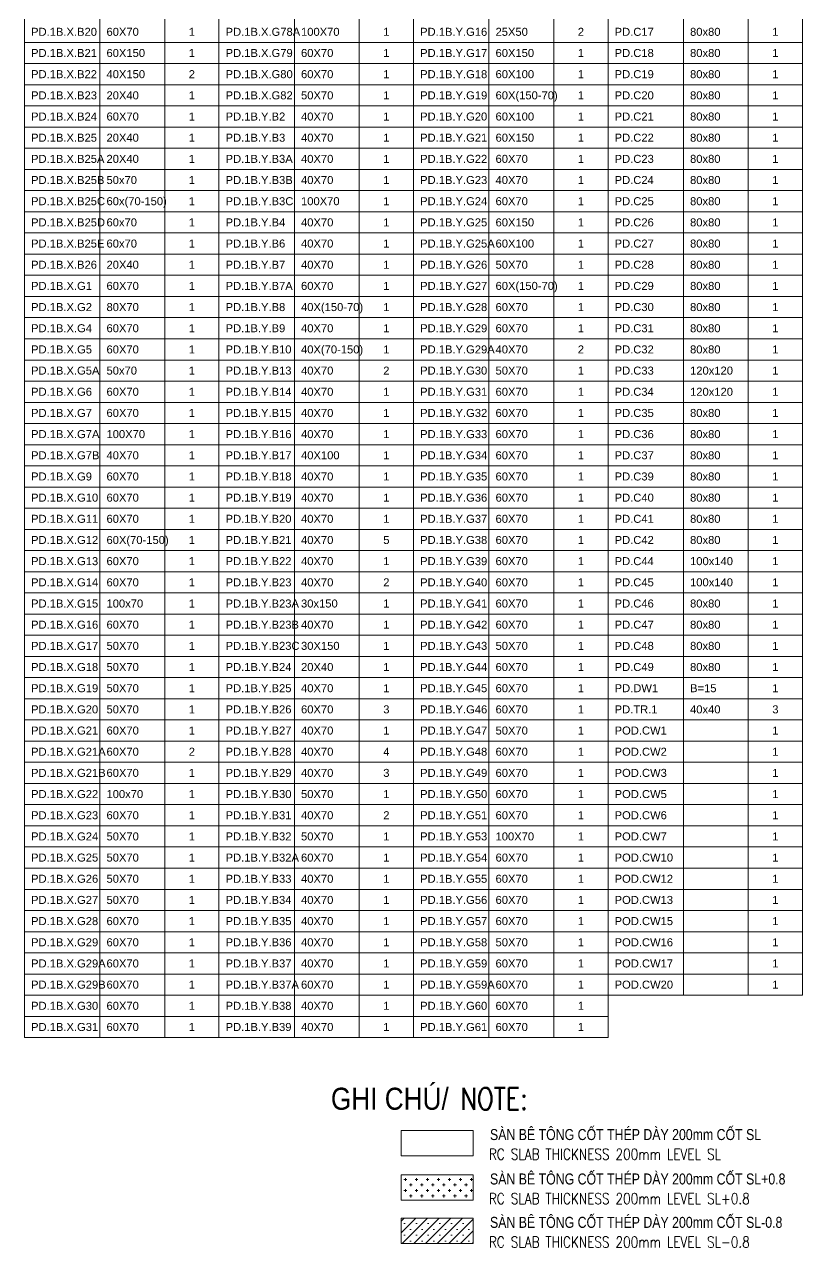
# Model space of a CAD drawing. Header units: millimetres. Extents: x -399213 to 265804, y -9748 to 250638.
# Drawn here: x 230524 to 265804, y -9748 to 45706 of the extents above; entities that cross this region are included whole.
import ezdxf
from ezdxf.enums import TextEntityAlignment as Align

# ---------------------------------------------------------------- set-up
doc = ezdxf.new("R2010")
doc.units = ezdxf.units.MM
doc.header["$MEASUREMENT"] = 0
for name, color, linetype, lineweight in [('NDC_FRAME', 7, 'Continuous', 20), ('NDC_S_CONTINUOUS', 3, 'Continuous', 20), ('NDC_S_ENG TEXT', 2, 'Continuous', 20), ('NDC_S_VN TEXT', 7, 'Continuous', 20)]:
    doc.layers.add(name, color=color, linetype=linetype, lineweight=lineweight)
doc.styles.add('NDC_ARIAL', font='arial.ttf', dxfattribs={"width": 0.85})
doc.styles.add('NDC_EN TXT', font='romans.shx', dxfattribs={"width": 0.8})
doc.styles.add('NDC_VIE TXT', font='arial.ttf', dxfattribs={"width": 0.8})

msp = doc.modelspace()

# ---------------------------------------------------------------- hatches: boundary and pattern name
at = {"layer": 'NDC_FRAME'}
h = msp.add_hatch(dxfattribs=at)
h.set_pattern_fill('CROSS', color=8, scale=1000)
h.set_pattern_definition([(0, (20482.1, 1589.43), (250, 250), [125, -375]), (90, (20544.6, 1526.93), (-250, 250), [125, -375])])
h.paths.add_polyline_path([(247598.8, -6452.3), (250876.5, -6452.3), (250876.5, -7604.5), (247598.8, -7604.5)])
h = msp.add_hatch(dxfattribs=at)
h.set_pattern_fill('SACNCR', color=8, scale=4000)
h.set_pattern_definition([(45, (1159, -3090.7), (-265.16504, 265.16504), []), (45, (1424.15, -3090.7), (-265.16504, 265.16504), [0, -375])])
h.paths.add_polyline_path([(247598.8, -8418.9), (250876.5, -8418.9), (250876.5, -9571.1), (247598.8, -9571.1)])

# ---------------------------------------------------------------- linework, layer by layer
for p, q in [((230524.2, 100572.4), (230524.2, -227.6)), ((233944.2, 100572.4), (233944.2, -227.6)), ((236884.2, 100572.4), (236884.2, -227.6)), ((239344.2, 100572.4), (239344.2, -227.6)), ((239344.2, 100572.4), (239344.2, -227.6)), ((242764.2, 100572.4), (242764.2, -227.6)), ((245704.2, 100572.4), (245704.2, -227.6)), ((248164.2, 100572.4), (248164.2, -227.6)), ((248164.2, 100572.4), (248164.2, -227.6)), ((251584.2, 100572.4), (251584.2, -227.6)), ((254524.2, 100572.4), (254524.2, -227.6)), ((256984.2, 100572.4), (256984.2, -227.6)), ((256984.2, 100572.4), (256984.2, 1692.4)), ((260404.2, 100572.4), (260404.2, 1692.4)), ((263344.2, 100572.4), (263344.2, 1692.4)), ((265804.2, 100572.4), (265804.2, 1692.4)), ((230524.2, 44892.4), (239344.2, 44892.4)), ((239344.2, 44892.4), (248164.2, 44892.4)), ((248164.2, 44892.4), (256984.2, 44892.4)), ((256984.2, 44892.4), (265804.2, 44892.4)), ((230524.2, 43932.4), (239344.2, 43932.4)), ((239344.2, 43932.4), (248164.2, 43932.4)), ((248164.2, 43932.4), (256984.2, 43932.4)), ((256984.2, 43932.4), (265804.2, 43932.4)), ((230524.2, 42972.4), (239344.2, 42972.4)), ((239344.2, 42972.4), (248164.2, 42972.4)), ((248164.2, 42972.4), (256984.2, 42972.4)), ((256984.2, 42972.4), (265804.2, 42972.4)), ((230524.2, 42012.4), (239344.2, 42012.4)), ((239344.2, 42012.4), (248164.2, 42012.4)), ((248164.2, 42012.4), (256984.2, 42012.4)), ((256984.2, 42012.4), (265804.2, 42012.4)), ((230524.2, 41052.4), (239344.2, 41052.4)), ((239344.2, 41052.4), (248164.2, 41052.4)), ((248164.2, 41052.4), (256984.2, 41052.4)), ((256984.2, 41052.4), (265804.2, 41052.4)), ((230524.2, 40092.4), (239344.2, 40092.4)), ((239344.2, 40092.4), (248164.2, 40092.4)), ((248164.2, 40092.4), (256984.2, 40092.4)), ((256984.2, 40092.4), (265804.2, 40092.4)), ((230524.2, 39132.4), (239344.2, 39132.4)), ((239344.2, 39132.4), (248164.2, 39132.4)), ((248164.2, 39132.4), (256984.2, 39132.4)), ((256984.2, 39132.4), (265804.2, 39132.4)), ((230524.2, 38172.4), (239344.2, 38172.4)), ((239344.2, 38172.4), (248164.2, 38172.4)), ((248164.2, 38172.4), (256984.2, 38172.4)), ((256984.2, 38172.4), (265804.2, 38172.4)), ((230524.2, 37212.4), (239344.2, 37212.4)), ((239344.2, 37212.4), (248164.2, 37212.4)), ((248164.2, 37212.4), (256984.2, 37212.4)), ((256984.2, 37212.4), (265804.2, 37212.4)), ((230524.2, 36252.4), (239344.2, 36252.4)), ((239344.2, 36252.4), (248164.2, 36252.4)), ((248164.2, 36252.4), (256984.2, 36252.4)), ((256984.2, 36252.4), (265804.2, 36252.4)), ((230524.2, 35292.4), (239344.2, 35292.4)), ((239344.2, 35292.4), (248164.2, 35292.4)), ((248164.2, 35292.4), (256984.2, 35292.4)), ((256984.2, 35292.4), (265804.2, 35292.4)), ((230524.2, 34332.4), (239344.2, 34332.4)), ((239344.2, 34332.4), (248164.2, 34332.4)), ((248164.2, 34332.4), (256984.2, 34332.4)), ((256984.2, 34332.4), (265804.2, 34332.4)), ((230524.2, 33372.4), (239344.2, 33372.4)), ((239344.2, 33372.4), (248164.2, 33372.4)), ((248164.2, 33372.4), (256984.2, 33372.4)), ((256984.2, 33372.4), (265804.2, 33372.4)), ((230524.2, 32412.4), (239344.2, 32412.4)), ((239344.2, 32412.4), (248164.2, 32412.4)), ((248164.2, 32412.4), (256984.2, 32412.4)), ((256984.2, 32412.4), (265804.2, 32412.4)), ((230524.2, 31452.4), (239344.2, 31452.4)), ((239344.2, 31452.4), (248164.2, 31452.4)), ((248164.2, 31452.4), (256984.2, 31452.4)), ((256984.2, 31452.4), (265804.2, 31452.4)), ((230524.2, 30492.4), (239344.2, 30492.4)), ((239344.2, 30492.4), (248164.2, 30492.4)), ((248164.2, 30492.4), (256984.2, 30492.4)), ((256984.2, 30492.4), (265804.2, 30492.4)), ((230524.2, 29532.4), (239344.2, 29532.4)), ((239344.2, 29532.4), (248164.2, 29532.4)), ((248164.2, 29532.4), (256984.2, 29532.4)), ((256984.2, 29532.4), (265804.2, 29532.4)), ((230524.2, 28572.4), (239344.2, 28572.4)), ((239344.2, 28572.4), (248164.2, 28572.4)), ((248164.2, 28572.4), (256984.2, 28572.4)), ((256984.2, 28572.4), (265804.2, 28572.4)), ((230524.2, 27612.4), (239344.2, 27612.4)), ((239344.2, 27612.4), (248164.2, 27612.4)), ((248164.2, 27612.4), (256984.2, 27612.4)), ((256984.2, 27612.4), (265804.2, 27612.4)), ((230524.2, 26652.4), (239344.2, 26652.4)), ((239344.2, 26652.4), (248164.2, 26652.4)), ((248164.2, 26652.4), (256984.2, 26652.4)), ((256984.2, 26652.4), (265804.2, 26652.4)), ((230524.2, 25692.4), (239344.2, 25692.4)), ((239344.2, 25692.4), (248164.2, 25692.4)), ((248164.2, 25692.4), (256984.2, 25692.4)), ((256984.2, 25692.4), (265804.2, 25692.4)), ((230524.2, 24732.4), (239344.2, 24732.4)), ((239344.2, 24732.4), (248164.2, 24732.4)), ((248164.2, 24732.4), (256984.2, 24732.4)), ((256984.2, 24732.4), (265804.2, 24732.4)), ((230524.2, 23772.4), (239344.2, 23772.4)), ((239344.2, 23772.4), (248164.2, 23772.4)), ((248164.2, 23772.4), (256984.2, 23772.4)), ((256984.2, 23772.4), (265804.2, 23772.4)), ((230524.2, 22812.4), (239344.2, 22812.4)), ((239344.2, 22812.4), (248164.2, 22812.4)), ((248164.2, 22812.4), (256984.2, 22812.4)), ((256984.2, 22812.4), (265804.2, 22812.4)), ((230524.2, 21852.4), (239344.2, 21852.4)), ((239344.2, 21852.4), (248164.2, 21852.4)), ((248164.2, 21852.4), (256984.2, 21852.4)), ((256984.2, 21852.4), (265804.2, 21852.4)), ((230524.2, 20892.4), (239344.2, 20892.4)), ((239344.2, 20892.4), (248164.2, 20892.4)), ((248164.2, 20892.4), (256984.2, 20892.4)), ((256984.2, 20892.4), (265804.2, 20892.4)), ((230524.2, 19932.4), (239344.2, 19932.4)), ((239344.2, 19932.4), (248164.2, 19932.4)), ((248164.2, 19932.4), (256984.2, 19932.4)), ((256984.2, 19932.4), (265804.2, 19932.4)), ((230524.2, 18972.4), (239344.2, 18972.4)), ((239344.2, 18972.4), (248164.2, 18972.4)), ((248164.2, 18972.4), (256984.2, 18972.4)), ((256984.2, 18972.4), (265804.2, 18972.4)), ((230524.2, 18012.4), (239344.2, 18012.4)), ((239344.2, 18012.4), (248164.2, 18012.4)), ((248164.2, 18012.4), (256984.2, 18012.4)), ((256984.2, 18012.4), (265804.2, 18012.4)), ((230524.2, 17052.4), (239344.2, 17052.4)), ((239344.2, 17052.4), (248164.2, 17052.4)), ((248164.2, 17052.4), (256984.2, 17052.4)), ((256984.2, 17052.4), (265804.2, 17052.4)), ((230524.2, 16092.4), (239344.2, 16092.4)), ((239344.2, 16092.4), (248164.2, 16092.4)), ((248164.2, 16092.4), (256984.2, 16092.4)), ((256984.2, 16092.4), (265804.2, 16092.4)), ((230524.2, 15132.4), (239344.2, 15132.4)), ((239344.2, 15132.4), (248164.2, 15132.4)), ((248164.2, 15132.4), (256984.2, 15132.4)), ((256984.2, 15132.4), (265804.2, 15132.4)), ((230524.2, 14172.4), (239344.2, 14172.4)), ((239344.2, 14172.4), (248164.2, 14172.4)), ((248164.2, 14172.4), (256984.2, 14172.4)), ((256984.2, 14172.4), (265804.2, 14172.4)), ((230524.2, 13212.4), (239344.2, 13212.4)), ((239344.2, 13212.4), (248164.2, 13212.4)), ((248164.2, 13212.4), (256984.2, 13212.4)), ((256984.2, 13212.4), (265804.2, 13212.4)), ((230524.2, 12252.4), (239344.2, 12252.4)), ((239344.2, 12252.4), (248164.2, 12252.4)), ((248164.2, 12252.4), (256984.2, 12252.4)), ((256984.2, 12252.4), (265804.2, 12252.4)), ((230524.2, 11292.4), (239344.2, 11292.4)), ((239344.2, 11292.4), (248164.2, 11292.4)), ((248164.2, 11292.4), (256984.2, 11292.4)), ((256984.2, 11292.4), (265804.2, 11292.4)), ((230524.2, 10332.4), (239344.2, 10332.4)), ((239344.2, 10332.4), (248164.2, 10332.4)), ((248164.2, 10332.4), (256984.2, 10332.4)), ((256984.2, 10332.4), (265804.2, 10332.4)), ((230524.2, 9372.4), (239344.2, 9372.4)), ((239344.2, 9372.4), (248164.2, 9372.4)), ((248164.2, 9372.4), (256984.2, 9372.4)), ((256984.2, 9372.4), (265804.2, 9372.4)), ((230524.2, 8412.4), (239344.2, 8412.4)), ((239344.2, 8412.4), (248164.2, 8412.4)), ((248164.2, 8412.4), (256984.2, 8412.4)), ((256984.2, 8412.4), (265804.2, 8412.4)), ((230524.2, 7452.4), (239344.2, 7452.4)), ((239344.2, 7452.4), (248164.2, 7452.4)), ((248164.2, 7452.4), (256984.2, 7452.4)), ((256984.2, 7452.4), (265804.2, 7452.4)), ((230524.2, 6492.4), (239344.2, 6492.4)), ((239344.2, 6492.4), (248164.2, 6492.4)), ((248164.2, 6492.4), (256984.2, 6492.4)), ((256984.2, 6492.4), (265804.2, 6492.4)), ((230524.2, 5532.4), (239344.2, 5532.4)), ((239344.2, 5532.4), (248164.2, 5532.4)), ((248164.2, 5532.4), (256984.2, 5532.4)), ((256984.2, 5532.4), (265804.2, 5532.4)), ((230524.2, 4572.4), (239344.2, 4572.4)), ((239344.2, 4572.4), (248164.2, 4572.4)), ((248164.2, 4572.4), (256984.2, 4572.4)), ((256984.2, 4572.4), (265804.2, 4572.4)), ((230524.2, 3612.4), (239344.2, 3612.4)), ((239344.2, 3612.4), (248164.2, 3612.4)), ((248164.2, 3612.4), (256984.2, 3612.4)), ((256984.2, 3612.4), (265804.2, 3612.4)), ((230524.2, 2652.4), (239344.2, 2652.4)), ((239344.2, 2652.4), (248164.2, 2652.4)), ((248164.2, 2652.4), (256984.2, 2652.4)), ((256984.2, 2652.4), (265804.2, 2652.4)), ((230524.2, 1692.4), (239344.2, 1692.4)), ((239344.2, 1692.4), (248164.2, 1692.4)), ((248164.2, 1692.4), (256984.2, 1692.4)), ((256984.2, 1692.4), (265804.2, 1692.4)), ((230524.2, 732.4), (239344.2, 732.4)), ((239344.2, 732.4), (248164.2, 732.4)), ((248164.2, 732.4), (256984.2, 732.4)), ((230524.2, -227.6), (239344.2, -227.6)), ((239344.2, -227.6), (248164.2, -227.6)), ((248164.2, -227.6), (256984.2, -227.6))]:
    msp.add_line(p, q, dxfattribs=at)
at = {"layer": 'NDC_S_CONTINUOUS'}
for points in [[(247598.8, -4437.6), (250876.5, -4437.6), (250876.5, -5589.8), (247598.8, -5589.8)], [(247598.8, -6452.3), (250876.5, -6452.3), (250876.5, -7604.5), (247598.8, -7604.5)], [(247598.8, -8418.9), (250876.5, -8418.9), (250876.5, -9571.1), (247598.8, -9571.1)]]:
    msp.add_lwpolyline(points, close=True, dxfattribs=at)

# ---------------------------------------------------------------- texts
at = {"layer": 'NDC_S_ENG TEXT', "style": 'NDC_EN TXT', "width": 0.8}
for s, p in [('RC SLAB THICKNESS 200mm LEVEL SL', (251581.6, -5766.7)), ('RC SLAB THICKNESS 200mm LEVEL SL+0.8', (251581.6, -7781.4)), ('RC SLAB THICKNESS 200mm LEVEL SL-0.8', (251581.6, -9748))]:
    msp.add_text(s, height=500, dxfattribs=at).set_placement(p)
at = {"layer": 'NDC_S_ENG TEXT', "insert": (250291.2, -2501.4), "char_height": 1000, "attachment_point": 1, "line_spacing_factor": 0.7, "style": 'NDC_EN TXT'}
msp.add_mtext_dynamic_manual_height_columns('NOTE:', width=14868.7, gutter_width=13.3, heights=[0], dxfattribs=at)
at = {"layer": 'NDC_S_VN TEXT', "style": 'NDC_ARIAL'}
for s, p in [('PD.1B.X.B20', (230824.2, 45372.4)), ('60X70', (234244.2, 45372.4)), ('PD.1B.X.G78A', (239644.2, 45372.4)), ('100X70', (243064.2, 45372.4)), ('PD.1B.Y.G16', (248464.2, 45372.4)), ('25X50', (251884.2, 45372.4)), ('PD.C17', (257284.2, 45372.4)), ('80x80', (260704.2, 45372.4)), ('PD.1B.X.B21', (230824.2, 44412.4)), ('60X150', (234244.2, 44412.4)), ('PD.1B.X.G79', (239644.2, 44412.4)), ('60X70', (243064.2, 44412.4)), ('PD.1B.Y.G17', (248464.2, 44412.4)), ('60X150', (251884.2, 44412.4)), ('PD.C18', (257284.2, 44412.4)), ('80x80', (260704.2, 44412.4)), ('PD.1B.X.B22', (230824.2, 43452.4)), ('40X150', (234244.2, 43452.4)), ('PD.1B.X.G80', (239644.2, 43452.4)), ('60X70', (243064.2, 43452.4)), ('PD.1B.Y.G18', (248464.2, 43452.4)), ('60X100', (251884.2, 43452.4)), ('PD.C19', (257284.2, 43452.4)), ('80x80', (260704.2, 43452.4)), ('PD.1B.X.B23', (230824.2, 42492.4)), ('20X40', (234244.2, 42492.4)), ('PD.1B.X.G82', (239644.2, 42492.4)), ('50X70', (243064.2, 42492.4)), ('PD.1B.Y.G19', (248464.2, 42492.4)), ('60X(150-70)', (251884.2, 42492.4)), ('PD.C20', (257284.2, 42492.4)), ('80x80', (260704.2, 42492.4)), ('PD.1B.X.B24', (230824.2, 41532.4)), ('60X70', (234244.2, 41532.4)), ('PD.1B.Y.B2', (239644.2, 41532.4)), ('40X70', (243064.2, 41532.4)), ('PD.1B.Y.G20', (248464.2, 41532.4)), ('60X100', (251884.2, 41532.4)), ('PD.C21', (257284.2, 41532.4)), ('80x80', (260704.2, 41532.4)), ('PD.1B.X.B25', (230824.2, 40572.4)), ('20X40', (234244.2, 40572.4)), ('PD.1B.Y.B3', (239644.2, 40572.4)), ('40X70', (243064.2, 40572.4)), ('PD.1B.Y.G21', (248464.2, 40572.4)), ('60X150', (251884.2, 40572.4)), ('PD.C22', (257284.2, 40572.4)), ('80x80', (260704.2, 40572.4)), ('PD.1B.X.B25A', (230824.2, 39612.4)), ('20X40', (234244.2, 39612.4)), ('PD.1B.Y.B3A', (239644.2, 39612.4)), ('40X70', (243064.2, 39612.4)), ('PD.1B.Y.G22', (248464.2, 39612.4)), ('60X70', (251884.2, 39612.4)), ('PD.C23', (257284.2, 39612.4)), ('80x80', (260704.2, 39612.4)), ('PD.1B.X.B25B', (230824.2, 38652.4)), ('50x70', (234244.2, 38652.4)), ('PD.1B.Y.B3B', (239644.2, 38652.4)), ('40X70', (243064.2, 38652.4)), ('PD.1B.Y.G23', (248464.2, 38652.4)), ('40X70', (251884.2, 38652.4)), ('PD.C24', (257284.2, 38652.4)), ('80x80', (260704.2, 38652.4)), ('PD.1B.X.B25C', (230824.2, 37692.4)), ('60x(70-150)', (234244.2, 37692.4)), ('PD.1B.Y.B3C', (239644.2, 37692.4)), ('100X70', (243064.2, 37692.4)), ('PD.1B.Y.G24', (248464.2, 37692.4)), ('60X70', (251884.2, 37692.4)), ('PD.C25', (257284.2, 37692.4)), ('80x80', (260704.2, 37692.4)), ('PD.1B.X.B25D', (230824.2, 36732.4)), ('60x70', (234244.2, 36732.4)), ('PD.1B.Y.B4', (239644.2, 36732.4)), ('40X70', (243064.2, 36732.4)), ('PD.1B.Y.G25', (248464.2, 36732.4)), ('60X150', (251884.2, 36732.4)), ('PD.C26', (257284.2, 36732.4)), ('80x80', (260704.2, 36732.4)), ('PD.1B.X.B25E', (230824.2, 35772.4)), ('60x70', (234244.2, 35772.4)), ('PD.1B.Y.B6', (239644.2, 35772.4)), ('40X70', (243064.2, 35772.4)), ('PD.1B.Y.G25A', (248464.2, 35772.4)), ('60X100', (251884.2, 35772.4)), ('PD.C27', (257284.2, 35772.4)), ('80x80', (260704.2, 35772.4)), ('PD.1B.X.B26', (230824.2, 34812.4)), ('20X40', (234244.2, 34812.4)), ('PD.1B.Y.B7', (239644.2, 34812.4)), ('40X70', (243064.2, 34812.4)), ('PD.1B.Y.G26', (248464.2, 34812.4)), ('50X70', (251884.2, 34812.4)), ('PD.C28', (257284.2, 34812.4)), ('80x80', (260704.2, 34812.4)), ('PD.1B.X.G1', (230824.2, 33852.4)), ('60X70', (234244.2, 33852.4)), ('PD.1B.Y.B7A', (239644.2, 33852.4)), ('60X70', (243064.2, 33852.4)), ('PD.1B.Y.G27', (248464.2, 33852.4)), ('60X(150-70)', (251884.2, 33852.4)), ('PD.C29', (257284.2, 33852.4)), ('80x80', (260704.2, 33852.4)), ('PD.1B.X.G2', (230824.2, 32892.4)), ('80X70', (234244.2, 32892.4)), ('PD.1B.Y.B8', (239644.2, 32892.4)), ('40X(150-70)', (243064.2, 32892.4)), ('PD.1B.Y.G28', (248464.2, 32892.4)), ('60X70', (251884.2, 32892.4)), ('PD.C30', (257284.2, 32892.4)), ('80x80', (260704.2, 32892.4)), ('PD.1B.X.G4', (230824.2, 31932.4)), ('60X70', (234244.2, 31932.4)), ('PD.1B.Y.B9', (239644.2, 31932.4)), ('40X70', (243064.2, 31932.4)), ('PD.1B.Y.G29', (248464.2, 31932.4)), ('60X70', (251884.2, 31932.4)), ('PD.C31', (257284.2, 31932.4)), ('80x80', (260704.2, 31932.4)), ('PD.1B.X.G5', (230824.2, 30972.4)), ('60X70', (234244.2, 30972.4)), ('PD.1B.Y.B10', (239644.2, 30972.4)), ('40X(70-150)', (243064.2, 30972.4)), ('PD.1B.Y.G29A', (248464.2, 30972.4)), ('40X70', (251884.2, 30972.4)), ('PD.C32', (257284.2, 30972.4)), ('80x80', (260704.2, 30972.4)), ('PD.1B.X.G5A', (230824.2, 30012.4)), ('50x70', (234244.2, 30012.4)), ('PD.1B.Y.B13', (239644.2, 30012.4)), ('40X70', (243064.2, 30012.4)), ('PD.1B.Y.G30', (248464.2, 30012.4)), ('50X70', (251884.2, 30012.4)), ('PD.C33', (257284.2, 30012.4)), ('120x120', (260704.2, 30012.4)), ('PD.1B.X.G6', (230824.2, 29052.4)), ('60X70', (234244.2, 29052.4)), ('PD.1B.Y.B14', (239644.2, 29052.4)), ('40X70', (243064.2, 29052.4)), ('PD.1B.Y.G31', (248464.2, 29052.4)), ('60X70', (251884.2, 29052.4)), ('PD.C34', (257284.2, 29052.4)), ('120x120', (260704.2, 29052.4)), ('PD.1B.X.G7', (230824.2, 28092.4)), ('60X70', (234244.2, 28092.4)), ('PD.1B.Y.B15', (239644.2, 28092.4)), ('40X70', (243064.2, 28092.4)), ('PD.1B.Y.G32', (248464.2, 28092.4)), ('60X70', (251884.2, 28092.4)), ('PD.C35', (257284.2, 28092.4)), ('80x80', (260704.2, 28092.4)), ('PD.1B.X.G7A', (230824.2, 27132.4)), ('100X70', (234244.2, 27132.4)), ('PD.1B.Y.B16', (239644.2, 27132.4)), ('40X70', (243064.2, 27132.4)), ('PD.1B.Y.G33', (248464.2, 27132.4)), ('60X70', (251884.2, 27132.4)), ('PD.C36', (257284.2, 27132.4)), ('80x80', (260704.2, 27132.4)), ('PD.1B.X.G7B', (230824.2, 26172.4)), ('40X70', (234244.2, 26172.4)), ('PD.1B.Y.B17', (239644.2, 26172.4)), ('40X100', (243064.2, 26172.4)), ('PD.1B.Y.G34', (248464.2, 26172.4)), ('60X70', (251884.2, 26172.4)), ('PD.C37', (257284.2, 26172.4)), ('80x80', (260704.2, 26172.4)), ('PD.1B.X.G9', (230824.2, 25212.4)), ('60X70', (234244.2, 25212.4)), ('PD.1B.Y.B18', (239644.2, 25212.4)), ('40X70', (243064.2, 25212.4)), ('PD.1B.Y.G35', (248464.2, 25212.4)), ('60X70', (251884.2, 25212.4)), ('PD.C39', (257284.2, 25212.4)), ('80x80', (260704.2, 25212.4)), ('PD.1B.X.G10', (230824.2, 24252.4)), ('60X70', (234244.2, 24252.4)), ('PD.1B.Y.B19', (239644.2, 24252.4)), ('40X70', (243064.2, 24252.4)), ('PD.1B.Y.G36', (248464.2, 24252.4)), ('60X70', (251884.2, 24252.4)), ('PD.C40', (257284.2, 24252.4)), ('80x80', (260704.2, 24252.4)), ('PD.1B.X.G11', (230824.2, 23292.4)), ('60X70', (234244.2, 23292.4)), ('PD.1B.Y.B20', (239644.2, 23292.4)), ('40X70', (243064.2, 23292.4)), ('PD.1B.Y.G37', (248464.2, 23292.4)), ('60X70', (251884.2, 23292.4)), ('PD.C41', (257284.2, 23292.4)), ('80x80', (260704.2, 23292.4)), ('PD.1B.X.G12', (230824.2, 22332.4)), ('60X(70-150)', (234244.2, 22332.4)), ('PD.1B.Y.B21', (239644.2, 22332.4)), ('40X70', (243064.2, 22332.4)), ('PD.1B.Y.G38', (248464.2, 22332.4)), ('60X70', (251884.2, 22332.4)), ('PD.C42', (257284.2, 22332.4)), ('80x80', (260704.2, 22332.4)), ('PD.1B.X.G13', (230824.2, 21372.4)), ('60X70', (234244.2, 21372.4)), ('PD.1B.Y.B22', (239644.2, 21372.4)), ('40X70', (243064.2, 21372.4)), ('PD.1B.Y.G39', (248464.2, 21372.4)), ('60X70', (251884.2, 21372.4)), ('PD.C44', (257284.2, 21372.4)), ('100x140', (260704.2, 21372.4)), ('PD.1B.X.G14', (230824.2, 20412.4)), ('60X70', (234244.2, 20412.4)), ('PD.1B.Y.B23', (239644.2, 20412.4)), ('40X70', (243064.2, 20412.4)), ('PD.1B.Y.G40', (248464.2, 20412.4)), ('60X70', (251884.2, 20412.4)), ('PD.C45', (257284.2, 20412.4)), ('100x140', (260704.2, 20412.4)), ('PD.1B.X.G15', (230824.2, 19452.4)), ('100x70', (234244.2, 19452.4)), ('PD.1B.Y.B23A', (239644.2, 19452.4)), ('30x150', (243064.2, 19452.4)), ('PD.1B.Y.G41', (248464.2, 19452.4)), ('60X70', (251884.2, 19452.4)), ('PD.C46', (257284.2, 19452.4)), ('80x80', (260704.2, 19452.4)), ('PD.1B.X.G16', (230824.2, 18492.4)), ('60X70', (234244.2, 18492.4)), ('PD.1B.Y.B23B', (239644.2, 18492.4)), ('40X70', (243064.2, 18492.4)), ('PD.1B.Y.G42', (248464.2, 18492.4)), ('60X70', (251884.2, 18492.4)), ('PD.C47', (257284.2, 18492.4)), ('80x80', (260704.2, 18492.4)), ('PD.1B.X.G17', (230824.2, 17532.4)), ('50X70', (234244.2, 17532.4)), ('PD.1B.Y.B23C', (239644.2, 17532.4)), ('30X150', (243064.2, 17532.4)), ('PD.1B.Y.G43', (248464.2, 17532.4)), ('50X70', (251884.2, 17532.4)), ('PD.C48', (257284.2, 17532.4)), ('80x80', (260704.2, 17532.4)), ('PD.1B.X.G18', (230824.2, 16572.4)), ('50X70', (234244.2, 16572.4)), ('PD.1B.Y.B24', (239644.2, 16572.4)), ('20X40', (243064.2, 16572.4)), ('PD.1B.Y.G44', (248464.2, 16572.4)), ('60X70', (251884.2, 16572.4)), ('PD.C49', (257284.2, 16572.4)), ('80x80', (260704.2, 16572.4)), ('PD.1B.X.G19', (230824.2, 15612.4)), ('50X70', (234244.2, 15612.4)), ('PD.1B.Y.B25', (239644.2, 15612.4)), ('40X70', (243064.2, 15612.4)), ('PD.1B.Y.G45', (248464.2, 15612.4)), ('60X70', (251884.2, 15612.4)), ('PD.DW1', (257284.2, 15612.4)), ('B=15', (260704.2, 15612.4)), ('PD.1B.X.G20', (230824.2, 14652.4)), ('50X70', (234244.2, 14652.4)), ('PD.1B.Y.B26', (239644.2, 14652.4)), ('60X70', (243064.2, 14652.4)), ('PD.1B.Y.G46', (248464.2, 14652.4)), ('60X70', (251884.2, 14652.4)), ('PD.TR.1', (257284.2, 14652.4)), ('40x40', (260704.2, 14652.4)), ('PD.1B.X.G21', (230824.2, 13692.4)), ('60X70', (234244.2, 13692.4)), ('PD.1B.Y.B27', (239644.2, 13692.4)), ('40X70', (243064.2, 13692.4)), ('PD.1B.Y.G47', (248464.2, 13692.4)), ('50X70', (251884.2, 13692.4)), ('POD.CW1', (257284.2, 13692.4)), ('PD.1B.X.G21A', (230824.2, 12732.4)), ('60X70', (234244.2, 12732.4)), ('PD.1B.Y.B28', (239644.2, 12732.4)), ('40X70', (243064.2, 12732.4)), ('PD.1B.Y.G48', (248464.2, 12732.4)), ('60X70', (251884.2, 12732.4)), ('POD.CW2', (257284.2, 12732.4)), ('PD.1B.X.G21B', (230824.2, 11772.4)), ('60X70', (234244.2, 11772.4)), ('PD.1B.Y.B29', (239644.2, 11772.4)), ('40X70', (243064.2, 11772.4)), ('PD.1B.Y.G49', (248464.2, 11772.4)), ('60X70', (251884.2, 11772.4)), ('POD.CW3', (257284.2, 11772.4)), ('PD.1B.X.G22', (230824.2, 10812.4)), ('100x70', (234244.2, 10812.4)), ('PD.1B.Y.B30', (239644.2, 10812.4)), ('50X70', (243064.2, 10812.4)), ('PD.1B.Y.G50', (248464.2, 10812.4)), ('60X70', (251884.2, 10812.4)), ('POD.CW5', (257284.2, 10812.4)), ('PD.1B.X.G23', (230824.2, 9852.4)), ('60X70', (234244.2, 9852.4)), ('PD.1B.Y.B31', (239644.2, 9852.4)), ('40X70', (243064.2, 9852.4)), ('PD.1B.Y.G51', (248464.2, 9852.4)), ('60X70', (251884.2, 9852.4)), ('POD.CW6', (257284.2, 9852.4)), ('PD.1B.X.G24', (230824.2, 8892.4)), ('50X70', (234244.2, 8892.4)), ('PD.1B.Y.B32', (239644.2, 8892.4)), ('50X70', (243064.2, 8892.4)), ('PD.1B.Y.G53', (248464.2, 8892.4)), ('100X70', (251884.2, 8892.4)), ('POD.CW7', (257284.2, 8892.4)), ('PD.1B.X.G25', (230824.2, 7932.4)), ('50X70', (234244.2, 7932.4)), ('PD.1B.Y.B32A', (239644.2, 7932.4)), ('60X70', (243064.2, 7932.4)), ('PD.1B.Y.G54', (248464.2, 7932.4)), ('60X70', (251884.2, 7932.4)), ('POD.CW10', (257284.2, 7932.4)), ('PD.1B.X.G26', (230824.2, 6972.4)), ('50X70', (234244.2, 6972.4)), ('PD.1B.Y.B33', (239644.2, 6972.4)), ('40X70', (243064.2, 6972.4)), ('PD.1B.Y.G55', (248464.2, 6972.4)), ('60X70', (251884.2, 6972.4)), ('POD.CW12', (257284.2, 6972.4)), ('PD.1B.X.G27', (230824.2, 6012.4)), ('50X70', (234244.2, 6012.4)), ('PD.1B.Y.B34', (239644.2, 6012.4)), ('40X70', (243064.2, 6012.4)), ('PD.1B.Y.G56', (248464.2, 6012.4)), ('60X70', (251884.2, 6012.4)), ('POD.CW13', (257284.2, 6012.4)), ('PD.1B.X.G28', (230824.2, 5052.4)), ('60X70', (234244.2, 5052.4)), ('PD.1B.Y.B35', (239644.2, 5052.4)), ('40X70', (243064.2, 5052.4)), ('PD.1B.Y.G57', (248464.2, 5052.4)), ('60X70', (251884.2, 5052.4)), ('POD.CW15', (257284.2, 5052.4)), ('PD.1B.X.G29', (230824.2, 4092.4)), ('60X70', (234244.2, 4092.4)), ('PD.1B.Y.B36', (239644.2, 4092.4)), ('40X70', (243064.2, 4092.4)), ('PD.1B.Y.G58', (248464.2, 4092.4)), ('50X70', (251884.2, 4092.4)), ('POD.CW16', (257284.2, 4092.4)), ('PD.1B.X.G29A', (230824.2, 3132.4)), ('60X70', (234244.2, 3132.4)), ('PD.1B.Y.B37', (239644.2, 3132.4)), ('40X70', (243064.2, 3132.4)), ('PD.1B.Y.G59', (248464.2, 3132.4)), ('60X70', (251884.2, 3132.4)), ('POD.CW17', (257284.2, 3132.4)), ('PD.1B.X.G29B', (230824.2, 2172.4)), ('60X70', (234244.2, 2172.4)), ('PD.1B.Y.B37A', (239644.2, 2172.4)), ('60X70', (243064.2, 2172.4)), ('PD.1B.Y.G59A', (248464.2, 2172.4)), ('60X70', (251884.2, 2172.4)), ('POD.CW20', (257284.2, 2172.4)), ('PD.1B.X.G30', (230824.2, 1212.4)), ('60X70', (234244.2, 1212.4)), ('PD.1B.Y.B38', (239644.2, 1212.4)), ('40X70', (243064.2, 1212.4)), ('PD.1B.Y.G60', (248464.2, 1212.4)), ('60X70', (251884.2, 1212.4)), ('PD.1B.X.G31', (230824.2, 252.4)), ('60X70', (234244.2, 252.4)), ('PD.1B.Y.B39', (239644.2, 252.4)), ('40X70', (243064.2, 252.4)), ('PD.1B.Y.G61', (248464.2, 252.4)), ('60X70', (251884.2, 252.4))]:
    msp.add_text(s, height=363, dxfattribs=at).set_placement(p, align=Align.MIDDLE_LEFT)
for s, p in [('1', (238114.2, 45372.4)), ('1', (246934.2, 45372.4)), ('2', (255754.2, 45372.4)), ('1', (264574.2, 45372.4)), ('1', (238114.2, 44412.4)), ('1', (246934.2, 44412.4)), ('1', (255754.2, 44412.4)), ('1', (264574.2, 44412.4)), ('2', (238114.2, 43452.4)), ('1', (246934.2, 43452.4)), ('1', (255754.2, 43452.4)), ('1', (264574.2, 43452.4)), ('1', (238114.2, 42492.4)), ('1', (246934.2, 42492.4)), ('1', (255754.2, 42492.4)), ('1', (264574.2, 42492.4)), ('1', (238114.2, 41532.4)), ('1', (246934.2, 41532.4)), ('1', (255754.2, 41532.4)), ('1', (264574.2, 41532.4)), ('1', (238114.2, 40572.4)), ('1', (246934.2, 40572.4)), ('1', (255754.2, 40572.4)), ('1', (264574.2, 40572.4)), ('1', (238114.2, 39612.4)), ('1', (246934.2, 39612.4)), ('1', (255754.2, 39612.4)), ('1', (264574.2, 39612.4)), ('1', (238114.2, 38652.4)), ('1', (246934.2, 38652.4)), ('1', (255754.2, 38652.4)), ('1', (264574.2, 38652.4)), ('1', (238114.2, 37692.4)), ('1', (246934.2, 37692.4)), ('1', (255754.2, 37692.4)), ('1', (264574.2, 37692.4)), ('1', (238114.2, 36732.4)), ('1', (246934.2, 36732.4)), ('1', (255754.2, 36732.4)), ('1', (264574.2, 36732.4)), ('1', (238114.2, 35772.4)), ('1', (246934.2, 35772.4)), ('1', (255754.2, 35772.4)), ('1', (264574.2, 35772.4)), ('1', (238114.2, 34812.4)), ('1', (246934.2, 34812.4)), ('1', (255754.2, 34812.4)), ('1', (264574.2, 34812.4)), ('1', (238114.2, 33852.4)), ('1', (246934.2, 33852.4)), ('1', (255754.2, 33852.4)), ('1', (264574.2, 33852.4)), ('1', (238114.2, 32892.4)), ('1', (246934.2, 32892.4)), ('1', (255754.2, 32892.4)), ('1', (264574.2, 32892.4)), ('1', (238114.2, 31932.4)), ('1', (246934.2, 31932.4)), ('1', (255754.2, 31932.4)), ('1', (264574.2, 31932.4)), ('1', (238114.2, 30972.4)), ('1', (246934.2, 30972.4)), ('2', (255754.2, 30972.4)), ('1', (264574.2, 30972.4)), ('1', (238114.2, 30012.4)), ('2', (246934.2, 30012.4)), ('1', (255754.2, 30012.4)), ('1', (264574.2, 30012.4)), ('1', (238114.2, 29052.4)), ('1', (246934.2, 29052.4)), ('1', (255754.2, 29052.4)), ('1', (264574.2, 29052.4)), ('1', (238114.2, 28092.4)), ('1', (246934.2, 28092.4)), ('1', (255754.2, 28092.4)), ('1', (264574.2, 28092.4)), ('1', (238114.2, 27132.4)), ('1', (246934.2, 27132.4)), ('1', (255754.2, 27132.4)), ('1', (264574.2, 27132.4)), ('1', (238114.2, 26172.4)), ('1', (246934.2, 26172.4)), ('1', (255754.2, 26172.4)), ('1', (264574.2, 26172.4)), ('1', (238114.2, 25212.4)), ('1', (246934.2, 25212.4)), ('1', (255754.2, 25212.4)), ('1', (264574.2, 25212.4)), ('1', (238114.2, 24252.4)), ('1', (246934.2, 24252.4)), ('1', (255754.2, 24252.4)), ('1', (264574.2, 24252.4)), ('1', (238114.2, 23292.4)), ('1', (246934.2, 23292.4)), ('1', (255754.2, 23292.4)), ('1', (264574.2, 23292.4)), ('1', (238114.2, 22332.4)), ('5', (246934.2, 22332.4)), ('1', (255754.2, 22332.4)), ('1', (264574.2, 22332.4)), ('1', (238114.2, 21372.4)), ('1', (246934.2, 21372.4)), ('1', (255754.2, 21372.4)), ('1', (264574.2, 21372.4)), ('1', (238114.2, 20412.4)), ('2', (246934.2, 20412.4)), ('1', (255754.2, 20412.4)), ('1', (264574.2, 20412.4)), ('1', (238114.2, 19452.4)), ('1', (246934.2, 19452.4)), ('1', (255754.2, 19452.4)), ('1', (264574.2, 19452.4)), ('1', (238114.2, 18492.4)), ('1', (246934.2, 18492.4)), ('1', (255754.2, 18492.4)), ('1', (264574.2, 18492.4)), ('1', (238114.2, 17532.4)), ('1', (246934.2, 17532.4)), ('1', (255754.2, 17532.4)), ('1', (264574.2, 17532.4)), ('1', (238114.2, 16572.4)), ('1', (246934.2, 16572.4)), ('1', (255754.2, 16572.4)), ('1', (264574.2, 16572.4)), ('1', (238114.2, 15612.4)), ('1', (246934.2, 15612.4)), ('1', (255754.2, 15612.4)), ('1', (264574.2, 15612.4)), ('1', (238114.2, 14652.4)), ('3', (246934.2, 14652.4)), ('1', (255754.2, 14652.4)), ('3', (264574.2, 14652.4)), ('1', (238114.2, 13692.4)), ('1', (246934.2, 13692.4)), ('1', (255754.2, 13692.4)), ('1', (264574.2, 13692.4)), ('2', (238114.2, 12732.4)), ('4', (246934.2, 12732.4)), ('1', (255754.2, 12732.4)), ('1', (264574.2, 12732.4)), ('1', (238114.2, 11772.4)), ('3', (246934.2, 11772.4)), ('1', (255754.2, 11772.4)), ('1', (264574.2, 11772.4)), ('1', (238114.2, 10812.4)), ('1', (246934.2, 10812.4)), ('1', (255754.2, 10812.4)), ('1', (264574.2, 10812.4)), ('1', (238114.2, 9852.4)), ('2', (246934.2, 9852.4)), ('1', (255754.2, 9852.4)), ('1', (264574.2, 9852.4)), ('1', (238114.2, 8892.4)), ('1', (246934.2, 8892.4)), ('1', (255754.2, 8892.4)), ('1', (264574.2, 8892.4)), ('1', (238114.2, 7932.4)), ('1', (246934.2, 7932.4)), ('1', (255754.2, 7932.4)), ('1', (264574.2, 7932.4)), ('1', (238114.2, 6972.4)), ('1', (246934.2, 6972.4)), ('1', (255754.2, 6972.4)), ('1', (264574.2, 6972.4)), ('1', (238114.2, 6012.4)), ('1', (246934.2, 6012.4)), ('1', (255754.2, 6012.4)), ('1', (264574.2, 6012.4)), ('1', (238114.2, 5052.4)), ('1', (246934.2, 5052.4)), ('1', (255754.2, 5052.4)), ('1', (264574.2, 5052.4)), ('1', (238114.2, 4092.4)), ('1', (246934.2, 4092.4)), ('1', (255754.2, 4092.4)), ('1', (264574.2, 4092.4)), ('1', (238114.2, 3132.4)), ('1', (246934.2, 3132.4)), ('1', (255754.2, 3132.4)), ('1', (264574.2, 3132.4)), ('1', (238114.2, 2172.4)), ('1', (246934.2, 2172.4)), ('1', (255754.2, 2172.4)), ('1', (264574.2, 2172.4)), ('1', (238114.2, 1212.4)), ('1', (246934.2, 1212.4)), ('1', (255754.2, 1212.4)), ('1', (238114.2, 252.4)), ('1', (246934.2, 252.4)), ('1', (255754.2, 252.4))]:
    msp.add_text(s, height=363, dxfattribs=at).set_placement(p, align=Align.MIDDLE_CENTER)
at = {"layer": 'NDC_S_VN TEXT', "style": 'NDC_VIE TXT', "width": 0.85}
msp.add_text('GHI CHÚ/', height=1000, dxfattribs=at).set_placement((244420, -2501.4), align=Align.TOP_LEFT)
at = {"layer": 'NDC_S_VN TEXT', "style": 'NDC_VIE TXT', "width": 0.8}
for s, p in [('SÀN BÊ TÔNG CỐT THÉP DÀY 200mm CỐT SL', (251632.7, -4874.9)), ('SÀN BÊ TÔNG CỐT THÉP DÀY 200mm CỐT SL+0.8', (251632.7, -6889.6)), ('SÀN BÊ TÔNG CỐT THÉP DÀY 200mm CỐT SL-0.8', (251632.7, -8856.3))]:
    msp.add_text(s, height=500, dxfattribs=at).set_placement(p)

doc.saveas('drawing.dxf')
